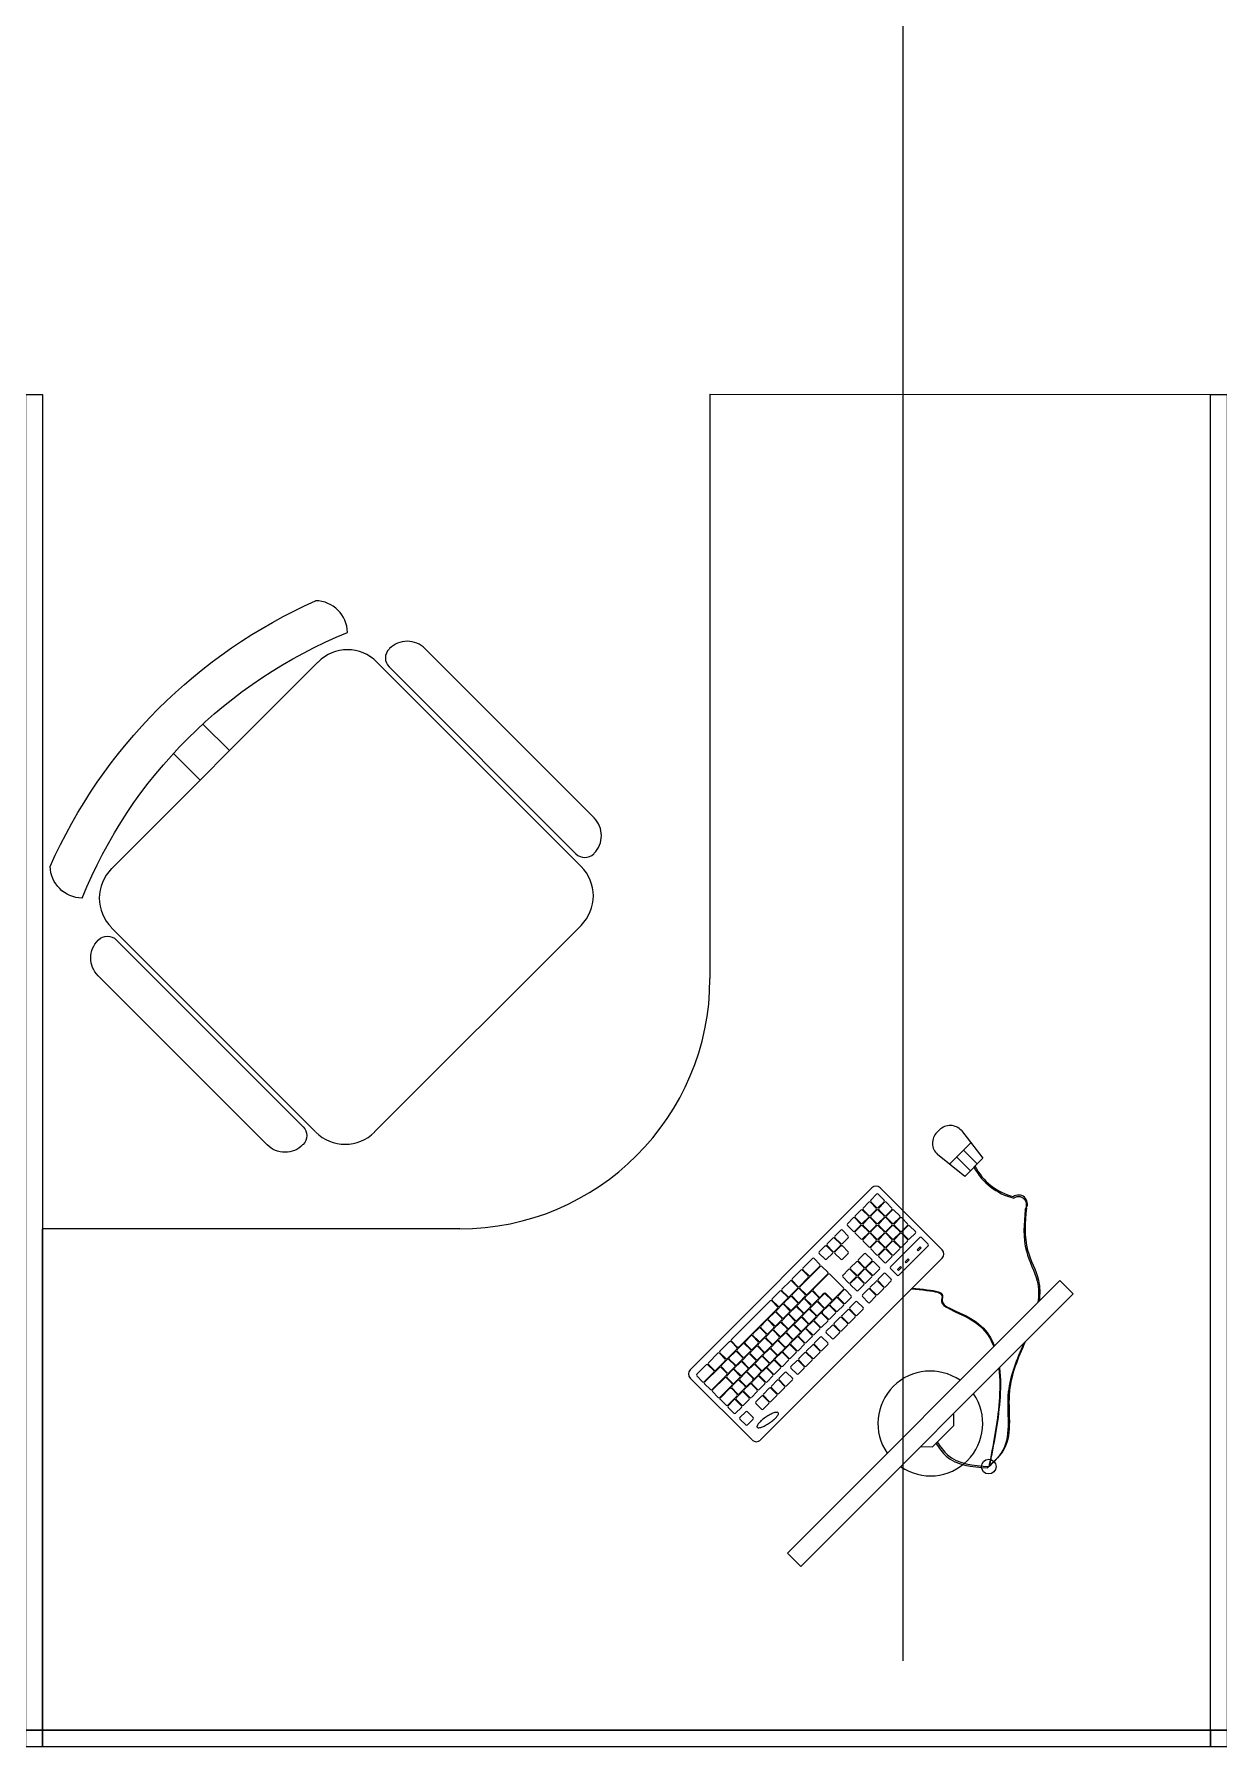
# Model space of a CAD drawing. Extents: x 93518 to 937116, y -359949 to 58022.
# Drawn here: x 810072 to 811492, y -99287 to -97236 of the extents above; entities that cross this region are included whole.
import ezdxf

# ---------------------------------------------------------------- set-up
doc = ezdxf.new("R2010")
doc.units = 0
doc.header["$LTSCALE"] = 1000
doc.header["$MEASUREMENT"] = 0
doc.linetypes.add('DOTE', pattern=[2.42, 2, -0.2, 0.02, -0.2])
doc.layers.get('0').update_dxf_attribs({"linetype": 'CONTINUOUS'})
doc.layers.add('DOTE', color=8, linetype='DOTE')

msp = doc.modelspace()

# ---------------------------------------------------------------- linework, layer by layer
at = {"color": 252}
for p, q in [((810882.2, -97667), (810882.2, -98367)), ((810882.2, -97667), (811482.2, -97667.4)), ((811482.2, -99267), (811482.2, -97667)), ((810164.8, -98235.5), (810412.3, -97988)), ((810483, -97988), (810727.7, -98232.7)), ((810306.2, -98094.1), (810274.3, -98062.2)), ((810270.9, -98129.4), (810239, -98097.5)), ((810727.7, -98303.4), (810480.2, -98550.9)), ((810409.5, -98550.9), (810164.8, -98306.2)), ((811154.2, -98551.5), (811157.3, -98548.4)), ((811183.7, -98549.2), (811209.5, -98582.3)), ((811169.5, -98589.5), (811195.1, -98563.8)), ((811187.7, -98604.1), (811154.9, -98577.8)), ((811194.5, -98597.3), (811178, -98580.9)), ((811202.6, -98589.2), (811186.2, -98572.7)), ((811209.5, -98582.3), (811187.7, -98604.1)), ((810858.5, -98835.8), (811076.3, -98618)), ((811082, -98625.6), (811075.1, -98632.6)), ((811090.9, -98632.6), (811084, -98625.6)), ((811086.2, -98618), (811160.5, -98692.2)), ((811063.2, -98644.5), (811056.3, -98651.4)), ((811056.3, -98653.4), (811063.2, -98660.3)), ((811072.1, -98651.4), (811065.2, -98644.5)), ((811065.2, -98660.3), (811072.1, -98653.4)), ((811072.6, -98635.1), (811065.7, -98642)), ((811065.7, -98644), (811072.6, -98650.9)), ((811081.5, -98642), (811074.6, -98635.1)), ((811074.6, -98650.9), (811081.5, -98644)), ((811075.1, -98634.6), (811082, -98641.5)), ((811082, -98644.5), (811075.1, -98651.4)), ((811075.1, -98653.4), (811082, -98660.3)), ((811084, -98641.5), (811090.9, -98634.6)), ((811090.9, -98651.4), (811084, -98644.5)), ((811084, -98660.3), (811090.9, -98653.4)), ((811091.4, -98635.1), (811084.5, -98642)), ((811084.5, -98644), (811091.4, -98650.9)), ((811100.3, -98642), (811093.4, -98635.1)), ((811093.4, -98650.9), (811100.3, -98644)), ((811100.8, -98644.5), (811093.9, -98651.4)), ((811093.9, -98653.4), (811100.8, -98660.3)), ((811109.7, -98651.4), (811102.8, -98644.5)), ((811102.8, -98660.3), (811109.7, -98653.4)), ((810582.2, -98667), (810082.2, -98667)), ((810082.2, -99267), (810082.2, -98667)), ((811039, -98668.7), (811032, -98675.6)), ((811047.9, -98675.6), (811040.9, -98668.7)), ((811053.8, -98653.9), (811046.9, -98660.8)), ((811046.9, -98662.8), (811053.8, -98669.7)), ((811062.7, -98660.8), (811055.8, -98653.9)), ((811055.8, -98669.7), (811062.7, -98662.8)), ((811063.2, -98663.3), (811056.3, -98670.2)), ((811056.3, -98672.2), (811063.2, -98679.1)), ((811072.1, -98670.2), (811065.2, -98663.3)), ((811065.2, -98679.1), (811072.1, -98672.2)), ((811072.6, -98653.9), (811065.7, -98660.8)), ((811065.7, -98662.8), (811072.6, -98669.7)), ((811072.6, -98672.7), (811065.7, -98679.6)), ((811081.5, -98660.8), (811074.6, -98653.9)), ((811074.6, -98669.7), (811081.5, -98662.8)), ((811081.5, -98679.6), (811074.6, -98672.7)), ((811082, -98663.3), (811075.1, -98670.2)), ((811075.1, -98672.2), (811082, -98679.1)), ((811090.9, -98670.2), (811084, -98663.3)), ((811084, -98679.1), (811090.9, -98672.2)), ((811091.4, -98653.9), (811084.5, -98660.8)), ((811084.5, -98662.8), (811091.4, -98669.7)), ((811091.4, -98672.7), (811084.5, -98679.6)), ((811100.3, -98660.8), (811093.4, -98653.9)), ((811093.4, -98669.7), (811100.3, -98662.8)), ((811100.3, -98679.6), (811093.4, -98672.7)), ((811100.8, -98663.3), (811093.9, -98670.2)), ((811093.9, -98672.2), (811100.8, -98679.1)), ((811109.7, -98670.2), (811102.8, -98663.3)), ((811102.8, -98679.1), (811109.7, -98672.2)), ((811110.2, -98653.9), (811103.3, -98660.8)), ((811103.3, -98662.8), (811110.2, -98669.7)), ((811110.2, -98672.7), (811103.3, -98679.6)), ((811119.1, -98660.8), (811112.2, -98653.9)), ((811112.2, -98669.7), (811119.1, -98662.8)), ((811119.1, -98679.6), (811112.2, -98672.7)), ((811119.6, -98663.3), (811112.7, -98670.2)), ((811112.7, -98672.2), (811119.6, -98679.1)), ((811128.5, -98670.2), (811121.6, -98663.3)), ((811121.6, -98679.1), (811128.5, -98672.2)), ((811020.2, -98687.5), (811013.2, -98694.4)), ((811029.1, -98694.4), (811022.1, -98687.5)), ((811029.6, -98678.1), (811022.6, -98685)), ((811022.6, -98687), (811029.6, -98693.9)), ((811038.5, -98685), (811031.5, -98678.1)), ((811031.5, -98693.9), (811038.5, -98687)), ((811032, -98677.6), (811039, -98684.5)), ((811039, -98687.5), (811032, -98694.4)), ((811040.9, -98684.5), (811047.9, -98677.6)), ((811047.9, -98694.4), (811040.9, -98687.5)), ((811065.7, -98681.6), (811072.6, -98688.5)), ((811074.6, -98688.5), (811081.5, -98681.6)), ((811082, -98682.1), (811075.1, -98689)), ((811075.1, -98691), (811082, -98697.9)), ((811090.9, -98689), (811084, -98682.1)), ((811084, -98697.9), (811090.9, -98691)), ((811084.5, -98681.6), (811091.4, -98688.5)), ((811091.4, -98691.5), (811084.5, -98698.4)), ((811093.4, -98688.5), (811100.3, -98681.6)), ((811100.3, -98698.4), (811093.4, -98691.5)), ((811100.8, -98682.1), (811093.9, -98689)), ((811093.9, -98691), (811100.8, -98697.9)), ((811098.6, -98712.5), (811133.7, -98677.4)), ((811109.7, -98689), (811102.8, -98682.1)), ((811102.8, -98697.9), (811109.7, -98691)), ((811103.3, -98681.6), (811110.2, -98688.5)), ((811143.6, -98687.3), (811108.5, -98722.4)), ((811112.2, -98688.5), (811119.1, -98681.6)), ((811130.5, -98692.1), (811134.2, -98688.4)), ((811131.7, -98693.3), (811130.5, -98692.1)), ((811135.3, -98689.6), (811131.7, -98693.3)), ((811134.2, -98688.4), (811135.3, -98689.6)), ((811135.7, -98677.4), (811143.6, -98685.3)), ((811160.5, -98702.1), (810942.7, -98919.9)), ((811014.4, -98712), (810990.1, -98736.4)), ((810993.7, -98714), (811005, -98702.6)), ((811013.9, -98711.5), (811002.6, -98722.9)), ((811007, -98702.6), (811013.9, -98709.6)), ((811013.2, -98696.4), (811020.2, -98703.3)), ((811023.4, -98719), (811016.4, -98712)), ((811022.1, -98703.3), (811029.1, -98696.4)), ((811032, -98696.4), (811039, -98703.3)), ((811040.9, -98703.3), (811047.9, -98696.4)), ((811057.8, -98706.3), (811050.8, -98713.2)), ((811066.7, -98713.2), (811059.8, -98706.3)), ((811067.2, -98696.9), (811060.2, -98703.8)), ((811060.2, -98705.8), (811067.2, -98712.8)), ((811076.1, -98703.8), (811069.2, -98696.9)), ((811069.2, -98712.8), (811076.1, -98705.8)), ((811076.6, -98706.3), (811069.6, -98713.2)), ((811085.5, -98713.2), (811078.6, -98706.3)), ((811084.5, -98700.4), (811091.4, -98707.3)), ((811093.4, -98707.3), (811100.3, -98700.4)), ((811106.5, -98722.4), (811098.6, -98714.5)), ((811107, -98715.6), (811110.7, -98711.9)), ((811111.8, -98713.1), (811108.2, -98716.8)), ((811110.7, -98711.9), (811111.8, -98713.1)), ((811116.2, -98706.4), (811119.9, -98702.7)), ((811117.4, -98707.5), (811116.2, -98706.4)), ((811121.1, -98703.9), (811117.4, -98707.5)), ((811119.9, -98702.7), (811121.1, -98703.9)), ((810968.5, -98739.1), (810978.2, -98729.5)), ((810980.2, -98729.5), (810987.1, -98736.4)), ((810980.7, -98727), (810991.2, -98716.5)), ((810987.6, -98735.9), (810980.7, -98729)), ((811000.1, -98725.4), (810989.6, -98735.9)), ((810993.2, -98716.5), (811000.1, -98723.4)), ((811000.6, -98722.9), (810993.7, -98716)), ((810999, -98745.3), (811023.4, -98720.9)), ((811023.8, -98721.4), (811005.9, -98739.4)), ((811042.2, -98737.8), (811025.8, -98721.4)), ((811048.4, -98715.7), (811041.4, -98722.7)), ((811041.4, -98724.6), (811048.4, -98731.6)), ((811057.3, -98722.7), (811050.3, -98715.7)), ((811050.3, -98731.6), (811057.3, -98724.6)), ((811050.8, -98715.2), (811057.8, -98722.2)), ((811057.8, -98725.1), (811050.8, -98732.1)), ((811050.8, -98734), (811057.8, -98741)), ((811059.8, -98722.2), (811066.7, -98715.2)), ((811066.7, -98732.1), (811059.8, -98725.1)), ((811059.8, -98741), (811066.7, -98734)), ((811067.2, -98715.7), (811060.2, -98722.7)), ((811060.2, -98724.6), (811067.2, -98731.6)), ((811076.1, -98722.7), (811069.2, -98715.7)), ((811069.2, -98731.6), (811076.1, -98724.6)), ((811069.6, -98715.2), (811076.6, -98722.2)), ((811081.3, -98729.9), (811074.4, -98736.8)), ((811078.6, -98722.2), (811085.5, -98715.2)), ((811090.2, -98736.8), (811083.3, -98729.9)), ((811090.7, -98720.4), (811083.8, -98727.4)), ((811083.8, -98729.4), (811090.7, -98736.3)), ((811099.6, -98727.4), (811092.7, -98720.4)), ((811092.7, -98736.3), (811099.6, -98729.4)), ((811108.2, -98716.8), (811107, -98715.6)), ((810954.4, -98753.3), (810908.1, -98799.6)), ((810963.3, -98760.2), (810956.4, -98753.3)), ((810956.9, -98750.8), (810966, -98741.6)), ((810963.8, -98759.7), (810956.9, -98752.8)), ((810975, -98750.5), (810965.8, -98759.7)), ((810968, -98741.6), (810975, -98748.5)), ((810975.5, -98748), (810968.5, -98741.1)), ((810978.2, -98748.3), (810971.3, -98755.2)), ((810987.1, -98738.4), (810977.4, -98748)), ((810987.1, -98755.2), (810980.2, -98748.3)), ((810987.6, -98738.9), (810980.7, -98745.8)), ((810980.7, -98747.8), (810987.6, -98754.7)), ((810994, -98751.3), (810987, -98758.2)), ((810996.5, -98745.8), (810989.6, -98738.9)), ((810989.6, -98754.7), (810996.5, -98747.8)), ((810990.1, -98738.4), (810997, -98745.3)), ((811002.9, -98758.2), (810996, -98751.3)), ((811003.4, -98741.9), (810996.4, -98748.8)), ((810996.4, -98750.8), (811003.4, -98757.7)), ((811009.5, -98754.6), (811002.6, -98761.5)), ((811012.3, -98748.8), (811005.4, -98741.9)), ((811005.4, -98757.7), (811012.3, -98750.8)), ((811005.9, -98741.4), (811012.8, -98748.3)), ((811018.4, -98761.5), (811011.5, -98754.6)), ((811018.9, -98745.2), (811012, -98752.1)), ((811012, -98754.1), (811018.9, -98761)), ((811014.8, -98748.3), (811018.9, -98744.2)), ((811020.9, -98744.2), (811028.3, -98751.6)), ((811027.8, -98752.1), (811020.9, -98745.2)), ((811020.9, -98761), (811027.8, -98754.1)), ((811033.3, -98749.6), (811026.3, -98756.6)), ((811030.3, -98751.6), (811042.2, -98739.7)), ((811042.2, -98756.6), (811035.2, -98749.6)), ((811042.7, -98740.2), (811035.7, -98747.2)), ((811035.7, -98749.2), (811042.7, -98756.1)), ((811051.6, -98747.2), (811044.6, -98740.2)), ((811044.6, -98756.1), (811051.6, -98749.2)), ((811056.8, -98754.4), (811049.9, -98761.3)), ((811065.7, -98761.3), (811058.8, -98754.4)), ((811071.9, -98739.3), (811065, -98746.2)), ((811065, -98748.2), (811071.9, -98755.1)), ((811080.8, -98746.2), (811073.9, -98739.3)), ((811073.9, -98755.1), (811080.8, -98748.2)), ((811074.4, -98738.8), (811081.3, -98745.7)), ((811083.3, -98745.7), (811090.2, -98738.8)), ((810917, -98808.5), (810963.3, -98762.2)), ((810950, -98776.5), (810943.1, -98783.4)), ((810958.9, -98783.4), (810952, -98776.5)), ((810959.4, -98767.1), (810952.5, -98774)), ((810952.5, -98776), (810959.4, -98782.9)), ((810968.3, -98774), (810961.4, -98767.1)), ((810961.4, -98782.9), (810968.3, -98776)), ((810968.8, -98757.7), (810961.9, -98764.6)), ((810961.9, -98766.6), (810968.8, -98773.5)), ((810975.2, -98770.1), (810968.2, -98777)), ((810977.7, -98764.6), (810970.8, -98757.7)), ((810970.8, -98773.5), (810977.7, -98766.6)), ((810971.3, -98757.2), (810978.2, -98764.1)), ((810984.1, -98777), (810977.1, -98770.1)), ((810984.6, -98760.7), (810977.6, -98767.6)), ((810977.6, -98769.6), (810984.6, -98776.6)), ((810980.2, -98764.1), (810987.1, -98757.2)), ((810990.7, -98773.4), (810983.8, -98780.3)), ((810993.5, -98767.6), (810986.5, -98760.7)), ((810986.5, -98776.6), (810993.5, -98769.6)), ((810987, -98760.2), (810994, -98767.1)), ((810999.6, -98780.3), (810992.7, -98773.4)), ((811000.1, -98764), (810993.2, -98770.9)), ((810993.2, -98772.9), (811000.1, -98779.8)), ((810996, -98767.1), (811002.9, -98760.2)), ((811009, -98770.9), (811002.1, -98764)), ((811002.1, -98779.8), (811009, -98772.9)), ((811002.6, -98763.5), (811009.5, -98770.4)), ((811014.4, -98768.5), (811007.5, -98775.4)), ((811011.5, -98770.4), (811018.4, -98763.5)), ((811023.4, -98775.4), (811016.4, -98768.5)), ((811023.8, -98759.1), (811016.9, -98766)), ((811016.9, -98768), (811023.8, -98774.9)), ((811032.8, -98766), (811025.8, -98759.1)), ((811025.8, -98774.9), (811032.8, -98768)), ((811026.3, -98758.6), (811033.3, -98765.5)), ((811038, -98773.2), (811031, -98780.1)), ((811035.2, -98765.5), (811042.2, -98758.6)), ((811046.9, -98780.1), (811040, -98773.2)), ((811047.4, -98763.8), (811040.5, -98770.7)), ((811040.5, -98772.7), (811047.4, -98779.6)), ((811056.3, -98770.7), (811049.4, -98763.8)), ((811049.4, -98779.6), (811056.3, -98772.7)), ((811049.9, -98763.3), (811056.8, -98770.2)), ((811058.8, -98770.2), (811065.7, -98763.3)), ((810931.2, -98795.3), (810924.3, -98802.2)), ((810940.1, -98802.2), (810933.2, -98795.3)), ((810940.6, -98785.9), (810933.7, -98792.8)), ((810933.7, -98794.8), (810940.6, -98801.7)), ((810949.5, -98792.8), (810942.6, -98785.9)), ((810942.6, -98801.7), (810949.5, -98794.8)), ((810943.1, -98785.4), (810950, -98792.3)), ((810956.4, -98788.9), (810949.4, -98795.9)), ((810952, -98792.3), (810958.9, -98785.4)), ((810965.3, -98795.9), (810958.3, -98788.9)), ((810965.8, -98779.5), (810958.8, -98786.5)), ((810958.8, -98788.4), (810965.8, -98795.4)), ((810971.9, -98792.2), (810964.9, -98799.1)), ((810974.7, -98786.5), (810967.7, -98779.5)), ((810967.7, -98795.4), (810974.7, -98788.4)), ((810968.2, -98779), (810975.2, -98786)), ((810980.8, -98799.1), (810973.9, -98792.2)), ((810981.3, -98782.8), (810974.3, -98789.7)), ((810974.3, -98791.7), (810981.3, -98798.6)), ((810977.1, -98786), (810984.1, -98779)), ((810986.2, -98796.7), (810979.3, -98803.6)), ((810990.2, -98789.7), (810983.3, -98782.8)), ((810983.3, -98798.6), (810990.2, -98791.7)), ((810983.8, -98782.3), (810990.7, -98789.2)), ((810995.1, -98803.6), (810988.2, -98796.7)), ((810995.6, -98787.3), (810988.7, -98794.2)), ((810988.7, -98796.2), (810995.6, -98803.1)), ((810992.7, -98789.2), (810999.6, -98782.3)), ((811004.5, -98794.2), (810997.6, -98787.3)), ((810997.6, -98803.1), (811004.5, -98796.2)), ((811005, -98777.9), (810998.1, -98784.8)), ((810998.1, -98786.8), (811005, -98793.7)), ((811013.9, -98784.8), (811007, -98777.9)), ((811007, -98793.7), (811013.9, -98786.8)), ((811007.5, -98777.4), (811014.4, -98784.3)), ((811014.5, -98796.7), (811007.5, -98803.6)), ((811016.4, -98784.3), (811023.4, -98777.4)), ((811023.4, -98803.6), (811016.4, -98796.7)), ((811028.6, -98782.6), (811021.6, -98789.5)), ((811021.6, -98791.5), (811028.6, -98798.4)), ((811037.5, -98789.5), (811030.6, -98782.6)), ((811030.6, -98798.4), (811037.5, -98791.5)), ((811031, -98782.1), (811038, -98789)), ((811040, -98789), (811046.9, -98782.1)), ((810880.3, -98827.4), (810891.7, -98816)), ((810893.7, -98816), (810900.6, -98822.9)), ((810894.2, -98813.5), (810905.5, -98802.1)), ((810901.1, -98822.4), (810894.2, -98815.5)), ((810914.5, -98811), (810903.1, -98822.4)), ((810912.4, -98814.1), (810905.4, -98821)), ((810907.5, -98802.1), (810914.5, -98809)), ((810908.1, -98801.6), (810915, -98808.5)), ((810921.3, -98821), (810914.4, -98814.1)), ((810921.8, -98804.7), (810914.8, -98811.6)), ((810914.8, -98813.6), (810921.8, -98820.5)), ((810928.1, -98817.1), (810921.2, -98824.1)), ((810930.7, -98811.6), (810923.8, -98804.7)), ((810923.8, -98820.5), (810930.7, -98813.6)), ((810924.3, -98804.2), (810931.2, -98811.1)), ((810937, -98824.1), (810930.1, -98817.1)), ((810937.5, -98807.7), (810930.6, -98814.7)), ((810930.6, -98816.6), (810937.5, -98823.6)), ((810933.2, -98811.1), (810940.1, -98804.2)), ((810946.5, -98814.7), (810939.5, -98807.7)), ((810939.5, -98823.6), (810946.5, -98816.6)), ((810946.9, -98798.3), (810940, -98805.3)), ((810940, -98807.2), (810946.9, -98814.2)), ((810953.1, -98811), (810946.1, -98818)), ((810955.9, -98805.3), (810948.9, -98798.3)), ((810948.9, -98814.2), (810955.9, -98807.2)), ((810949.4, -98797.8), (810956.4, -98804.8)), ((810962, -98818), (810955, -98811)), ((810962.5, -98801.6), (810955.5, -98808.5)), ((810955.5, -98810.5), (810962.5, -98817.5)), ((810958.3, -98804.8), (810965.3, -98797.8)), ((810967.4, -98815.5), (810960.5, -98822.4)), ((810971.4, -98808.5), (810964.5, -98801.6)), ((810964.5, -98817.5), (810971.4, -98810.5)), ((810964.9, -98801.1), (810971.9, -98808.1)), ((810976.3, -98822.4), (810969.4, -98815.5)), ((810976.8, -98806.1), (810969.9, -98813)), ((810969.9, -98815), (810976.8, -98821.9)), ((810973.9, -98808.1), (810980.8, -98801.1)), ((810985.7, -98813), (810978.8, -98806.1)), ((810978.8, -98821.9), (810985.7, -98815)), ((810979.3, -98805.6), (810986.2, -98812.5)), ((810988.2, -98812.5), (810995.1, -98805.6)), ((810995.7, -98815.5), (810988.7, -98822.4)), ((811004.6, -98822.4), (810997.6, -98815.5)), ((811005.1, -98806.1), (810998.1, -98813)), ((810998.1, -98815), (811005.1, -98821.9)), ((811014, -98813), (811007, -98806.1)), ((811007, -98821.9), (811014, -98815)), ((811007.5, -98805.6), (811014.5, -98812.5)), ((811016.4, -98812.5), (811023.4, -98805.6)), ((810866.4, -98841.2), (810877.8, -98829.8)), ((810875.8, -98850.6), (810893.6, -98832.9)), ((810879.8, -98829.8), (810886.7, -98836.8)), ((810887.2, -98836.3), (810880.3, -98829.3)), ((810900.6, -98824.9), (810889.2, -98836.3)), ((810895.6, -98832.9), (810902.5, -98839.8)), ((810903, -98823.5), (810896, -98830.4)), ((810896, -98832.4), (810903, -98839.3)), ((810909.3, -98835.9), (810902.4, -98842.9)), ((810911.9, -98830.4), (810904.9, -98823.5)), ((810904.9, -98839.3), (810911.9, -98832.4)), ((810905.4, -98823), (810912.4, -98829.9)), ((810918.2, -98842.9), (810911.3, -98835.9)), ((810918.7, -98826.5), (810911.8, -98833.5)), ((810911.8, -98835.5), (810918.7, -98842.4)), ((810914.4, -98829.9), (810921.3, -98823)), ((810927.6, -98833.5), (810920.7, -98826.5)), ((810920.7, -98842.4), (810927.6, -98835.5)), ((810921.2, -98826), (810928.1, -98833)), ((810934.3, -98829.8), (810927.3, -98836.8)), ((810930.1, -98833), (810937, -98826)), ((810943.2, -98836.8), (810936.2, -98829.8)), ((810943.7, -98820.4), (810936.7, -98827.4)), ((810936.7, -98829.3), (810943.7, -98836.3)), ((810948.6, -98834.3), (810941.7, -98841.2)), ((810952.6, -98827.4), (810945.6, -98820.4)), ((810945.6, -98836.3), (810952.6, -98829.3)), ((810946.1, -98819.9), (810953.1, -98826.9)), ((810957.5, -98841.2), (810950.6, -98834.3)), ((810958, -98824.9), (810951.1, -98831.8)), ((810951.1, -98833.8), (810958, -98840.7)), ((810955, -98826.9), (810962, -98819.9)), ((810966.9, -98831.8), (810960, -98824.9)), ((810960, -98840.7), (810966.9, -98833.8)), ((810960.5, -98824.4), (810967.4, -98831.3)), ((810969.4, -98831.3), (810976.3, -98824.4)), ((810986.3, -98824.9), (810979.3, -98831.8)), ((810979.3, -98833.8), (810986.3, -98840.7)), ((810995.2, -98831.8), (810988.2, -98824.9)), ((810988.2, -98840.7), (810995.2, -98833.8)), ((810988.7, -98824.4), (810995.7, -98831.3)), ((810997.6, -98831.3), (811004.6, -98824.4)), ((810932.8, -98919.9), (810858.5, -98845.7)), ((810873.4, -98850.1), (810866.4, -98843.2)), ((810886.7, -98838.7), (810875.4, -98850.1)), ((810882.8, -98859.5), (810875.8, -98852.6)), ((810902.5, -98841.8), (810884.8, -98859.5)), ((810885.3, -98860), (810899.9, -98845.4)), ((810908.8, -98854.3), (810894.2, -98868.9)), ((810894.7, -98869.4), (810906, -98858)), ((810901.9, -98845.4), (810908.8, -98852.3)), ((810902.4, -98844.9), (810909.3, -98851.8)), ((810908, -98858), (810915, -98865)), ((810915.4, -98848.6), (810908.5, -98855.6)), ((810908.5, -98857.6), (810915.4, -98864.5)), ((810911.3, -98851.8), (810918.2, -98844.9)), ((810924.4, -98855.6), (810917.4, -98848.6)), ((810917.4, -98864.5), (810924.4, -98857.6)), ((810924.9, -98839.2), (810917.9, -98846.2)), ((810917.9, -98848.1), (810924.9, -98855.1)), ((810929.8, -98853.1), (810922.9, -98860)), ((810933.8, -98846.2), (810926.8, -98839.2)), ((810926.8, -98855.1), (810933.8, -98848.1)), ((810927.3, -98838.7), (810934.3, -98845.7)), ((810938.7, -98860), (810931.8, -98853.1)), ((810939.2, -98843.7), (810932.3, -98850.6)), ((810932.3, -98852.6), (810939.2, -98859.5)), ((810936.2, -98845.7), (810943.2, -98838.7)), ((810948.1, -98850.6), (810941.2, -98843.7)), ((810941.2, -98859.5), (810948.1, -98852.6)), ((810941.7, -98843.2), (810948.6, -98850.1)), ((810953.3, -98857.8), (810946.4, -98864.8)), ((810950.6, -98850.1), (810957.5, -98843.2)), ((810962.2, -98864.8), (810955.3, -98857.8)), ((810962.7, -98848.4), (810955.8, -98855.3)), ((810955.8, -98857.3), (810962.7, -98864.3)), ((810971.6, -98855.3), (810964.7, -98848.4)), ((810964.7, -98864.3), (810971.6, -98857.3)), ((810972.1, -98839), (810965.2, -98845.9)), ((810965.2, -98847.9), (810972.1, -98854.9)), ((810981.1, -98845.9), (810974.1, -98839)), ((810974.1, -98854.9), (810981.1, -98847.9)), ((810892.2, -98868.9), (810885.3, -98862)), ((810901.6, -98878.3), (810894.7, -98871.4)), ((810915, -98867), (810903.6, -98878.3)), ((810904.1, -98878.8), (810911, -98871.9)), ((810913, -98871.9), (810919.9, -98878.8)), ((810920.4, -98862.5), (810913.5, -98869.4)), ((810913.5, -98871.4), (810920.4, -98878.3)), ((810929.3, -98869.4), (810922.4, -98862.5)), ((810922.4, -98878.3), (810929.3, -98871.4)), ((810922.9, -98862), (810929.8, -98868.9)), ((810931.8, -98868.9), (810938.7, -98862)), ((810943.9, -98867.2), (810937, -98874.2)), ((810937, -98876.1), (810943.9, -98883.1)), ((810952.8, -98874.2), (810945.9, -98867.2)), ((810945.9, -98883.1), (810952.8, -98876.1)), ((810946.4, -98866.7), (810953.3, -98873.7)), ((810955.3, -98873.7), (810962.2, -98866.7)), ((810911, -98887.7), (810904.1, -98880.8)), ((810919.9, -98880.8), (810913, -98887.7)), ((810918.2, -98893), (810925.1, -98886)), ((810925.1, -98901.9), (810918.2, -98894.9)), ((810927.1, -98886), (810934, -98893)), ((810934, -98894.9), (810927.1, -98901.9)), ((811174, -98888.8), (811174.3, -98902.8)), ((811149.1, -98928.1), (811163.5, -98913.6)), ((811174.3, -98902.8), (811159.9, -98917.2)), ((811135.1, -98927.7), (811149.1, -98928.1)), ((811482.2, -99267.4), (810082.2, -99267.4))]:
    msp.add_line(p, q, dxfattribs=at)
for points in [[(810082.2, -99267.4), (810062.2, -99267.4), (810062.2, -97667.4), (810082.2, -97667.4)], [(811502.2, -99267.4), (811482.2, -99267.4), (811482.2, -97667.4), (811502.2, -97667.4)], [(811301.5, -98728.8), (810975.1, -99055.3), (810991.3, -99071.5), (811317.8, -98745)], [(810082.2, -99287.4), (810062.2, -99287.4), (810062.2, -99267.4), (810082.2, -99267.4)], [(811482.2, -99287.4), (810082.2, -99287.4), (810082.2, -99267.4), (811482.2, -99267.4)], [(811502.2, -99287.4), (811482.2, -99287.4), (811482.2, -99267.4), (811502.2, -99267.4)]]:
    msp.add_lwpolyline(points, close=True, dxfattribs=at)
for points in [[(810091.3, -98232.7, -0.185546), (810409.5, -97914.5, 1.455634)], [(810447.7, -97952.6, 0.403028), (810409.5, -97914.5, 0.425489)], [(810129.5, -98270.8, -0.202936), (810447.7, -97952.6, -0.185546)], [(810129.5, -98270.8, -0.403028), (810091.3, -98232.7, -0.425489)]]:
    msp.add_lwpolyline(points, format="xyb", dxfattribs=at)
for points in [[(810742.8, -98217.7), (810743.3, -98217.1, 0.414214), (810743.3, -98174.7), (810540.5, -97971.9, 0.414214), (810498.1, -97971.9), (810497.5, -97972.4, 0.414214), (810497.5, -97993.6), (810721.6, -98217.7, 0.414214)], [(810394.5, -98565.9), (810393.9, -98566.5, -0.414214), (810351.5, -98566.5), (810148.7, -98363.7, -0.414214), (810148.7, -98321.2), (810149.2, -98320.7, -0.414214), (810170.5, -98320.7), (810394.5, -98544.7, -0.414214)]]:
    msp.add_lwpolyline(points, format="xyb", close=True, dxfattribs=at)
msp.add_circle((811216.4, -98951.8), 8.76, dxfattribs=at)
for centre, radius, start, end in [((810447.7, -98023.3), 50, 45, 135), ((810200.2, -98270.8), 50, 135, 225), ((810692.4, -98268.1), 50, 315, 45), ((810582.2, -98367), 300, 270, 0), ((811170.1, -98561.3), 18.1, 41.6954, 135), ((810444.9, -98515.6), 50, 225, 315), ((811167, -98564.3), 18.1, 135, 228.0849), ((811263.7, -98558.3), 73.8, 208.2114, 256.5419), ((811263.9, -98558.2), 72.4, 207.7585, 255.7085), ((811076.1, -98633.6), 1.4, 135, 225), ((811081.3, -98622.9), 7, 45, 135), ((811083, -98626.6), 1.4, 45, 135), ((811089.9, -98633.6), 1.4, 315, 45), ((811252, -98637.2), 10.8, 331.5015, 125.6465), ((811252, -98638.2), 9.79, 325.173, 124.4577), ((811057.3, -98652.4), 1.4, 135, 225), ((811064.2, -98645.4), 1.4, 45, 135), ((811066.7, -98643), 1.4, 135, 225), ((811071.1, -98652.4), 1.4, 315, 45), ((811073.6, -98636), 1.4, 45, 135), ((811073.6, -98649.9), 1.4, 225, 315), ((811076.1, -98652.4), 1.4, 135, 225), ((811080.5, -98643), 1.4, 315, 45), ((811083, -98640.5), 1.4, 225, 315), ((811083, -98645.4), 1.4, 45, 135), ((811085.5, -98643), 1.4, 135, 225), ((811089.9, -98652.4), 1.4, 315, 45), ((811092.4, -98636), 1.4, 45, 135), ((811092.4, -98649.9), 1.4, 225, 315), ((811094.9, -98652.4), 1.4, 135, 225), ((811099.3, -98643), 1.4, 315, 45), ((811101.8, -98645.4), 1.4, 45, 135), ((811108.7, -98652.4), 1.4, 315, 45), ((811040, -98669.7), 1.4, 45, 135), ((811047.9, -98661.8), 1.4, 135, 225), ((811054.8, -98654.9), 1.4, 45, 135), ((811054.8, -98668.7), 1.4, 225, 315), ((811057.3, -98671.2), 1.4, 135, 225), ((811061.7, -98661.8), 1.4, 315, 45), ((811064.2, -98659.3), 1.4, 225, 315), ((811064.2, -98664.3), 1.4, 45, 135), ((811066.7, -98661.8), 1.4, 135, 225), ((811071.1, -98671.2), 1.4, 315, 45), ((811073.6, -98654.9), 1.4, 45, 135), ((811073.6, -98668.7), 1.4, 225, 315), ((811073.6, -98673.7), 1.4, 45, 135), ((811076.1, -98671.2), 1.4, 135, 225), ((811080.5, -98661.8), 1.4, 315, 45), ((811083, -98659.3), 1.4, 225, 315), ((811083, -98664.3), 1.4, 45, 135), ((811085.5, -98661.8), 1.4, 135, 225), ((811089.9, -98671.2), 1.4, 315, 45), ((811092.4, -98654.9), 1.4, 45, 135), ((811092.4, -98668.7), 1.4, 225, 315), ((811092.4, -98673.7), 1.4, 45, 135), ((811094.9, -98671.2), 1.4, 135, 225), ((811099.3, -98661.8), 1.4, 315, 45), ((811101.8, -98659.3), 1.4, 225, 315), ((811101.8, -98664.3), 1.4, 45, 135), ((811104.3, -98661.8), 1.4, 135, 225), ((811108.7, -98671.2), 1.4, 315, 45), ((811111.2, -98654.9), 1.4, 45, 135), ((811111.2, -98668.7), 1.4, 225, 315), ((811111.2, -98673.7), 1.4, 45, 135), ((811113.7, -98671.2), 1.4, 135, 225), ((811118.1, -98661.8), 1.4, 315, 45), ((811120.6, -98664.3), 1.4, 45, 135), ((811127.6, -98671.2), 1.4, 315, 45), ((811021.1, -98688.5), 1.4, 45, 135), ((811023.6, -98686), 1.4, 135, 225), ((811030.5, -98679.1), 1.4, 45, 135), ((811030.5, -98693), 1.4, 225, 315), ((811033, -98676.6), 1.4, 135, 225), ((811037.5, -98686), 1.4, 315, 45), ((811040, -98683.5), 1.4, 225, 315), ((811040, -98688.5), 1.4, 45, 135), ((811046.9, -98676.6), 1.4, 315, 45), ((811064.2, -98678.1), 1.4, 225, 315), ((811066.7, -98680.6), 1.4, 135, 225), ((811073.6, -98687.5), 1.4, 225, 315), ((811076.1, -98690), 1.4, 135, 225), ((811080.5, -98680.6), 1.4, 315, 45), ((811083, -98678.1), 1.4, 225, 315), ((811083, -98683.1), 1.4, 45, 135), ((811085.5, -98680.6), 1.4, 135, 225), ((811089.9, -98690), 1.4, 315, 45), ((811092.4, -98687.5), 1.4, 225, 315), ((811092.4, -98692.5), 1.4, 45, 135), ((811094.9, -98690), 1.4, 135, 225), ((811099.3, -98680.6), 1.4, 315, 45), ((811101.8, -98678.1), 1.4, 225, 315), ((811101.8, -98683.1), 1.4, 45, 135), ((811104.3, -98680.6), 1.4, 135, 225), ((811108.7, -98690), 1.4, 315, 45), ((811111.2, -98687.5), 1.4, 225, 315), ((811118.1, -98680.6), 1.4, 315, 45), ((811120.6, -98678.1), 1.4, 225, 315), ((811134.7, -98678.4), 1.4, 45, 135), ((811142.6, -98686.3), 1.4, 315, 45), ((811155.5, -98697.2), 7, 315, 45), ((810994.6, -98715), 1.4, 135, 225), ((811006, -98703.6), 1.4, 45, 135), ((811014.2, -98695.4), 1.4, 135, 225), ((811013, -98710.5), 1.4, 315, 45), ((811015.4, -98713), 1.4, 45, 135), ((811021.1, -98702.4), 1.4, 225, 315), ((811028.1, -98695.4), 1.4, 315, 45), ((811033, -98695.4), 1.4, 135, 225), ((811040, -98702.4), 1.4, 225, 315), ((811046.9, -98695.4), 1.4, 315, 45), ((811051.8, -98714.2), 1.4, 135, 225), ((811058.8, -98707.3), 1.4, 45, 135), ((811061.2, -98704.8), 1.4, 135, 225), ((811065.7, -98714.2), 1.4, 315, 45), ((811068.2, -98697.9), 1.4, 45, 135), ((811068.2, -98711.8), 1.4, 225, 315), ((811070.6, -98714.2), 1.4, 135, 225), ((811075.1, -98704.8), 1.4, 315, 45), ((811077.6, -98707.3), 1.4, 45, 135), ((811083, -98696.9), 1.4, 225, 315), ((811085.5, -98699.4), 1.4, 135, 225), ((811084.5, -98714.2), 1.4, 315, 45), ((811092.4, -98706.3), 1.4, 225, 315), ((811099.6, -98713.5), 1.4, 135, 225), ((811099.3, -98699.4), 1.4, 315, 45), ((811101.8, -98696.9), 1.4, 225, 315), ((810979.2, -98730.4), 1.4, 45, 135), ((810981.7, -98728), 1.4, 135, 225), ((810992.2, -98717.5), 1.4, 45, 135), ((810999.1, -98724.4), 1.4, 315, 45), ((811001.6, -98721.9), 1.4, 225, 315), ((811022.4, -98719.9), 1.4, 315, 45), ((811024.8, -98722.4), 1.4, 45, 135), ((811042.4, -98723.6), 1.4, 135, 225), ((811049.4, -98716.7), 1.4, 45, 135), ((811049.4, -98730.6), 1.4, 225, 315), ((811051.8, -98733), 1.4, 135, 225), ((811056.3, -98723.6), 1.4, 315, 45), ((811058.8, -98721.2), 1.4, 225, 315), ((811058.8, -98726.1), 1.4, 45, 135), ((811061.2, -98723.6), 1.4, 135, 225), ((811065.7, -98733), 1.4, 315, 45), ((811068.2, -98716.7), 1.4, 45, 135), ((811068.2, -98730.6), 1.4, 225, 315), ((811075.1, -98723.6), 1.4, 315, 45), ((811077.6, -98721.2), 1.4, 225, 315), ((811082.3, -98730.8), 1.4, 45, 135), ((811084.8, -98728.4), 1.4, 135, 225), ((811091.7, -98721.4), 1.4, 45, 135), ((811098.6, -98728.4), 1.4, 315, 45), ((811107.5, -98721.4), 1.4, 225, 315), ((810955.4, -98754.3), 1.4, 45, 135), ((810957.9, -98751.8), 1.4, 135, 225), ((810967, -98742.6), 1.4, 45, 135), ((810969.5, -98740.1), 1.4, 135, 225), ((810972.3, -98756.2), 1.4, 135, 225), ((810974, -98749.5), 1.4, 315, 45), ((810976.4, -98747.1), 1.4, 225, 315), ((810979.2, -98749.3), 1.4, 45, 135), ((810981.7, -98746.8), 1.4, 135, 225), ((810986.1, -98737.4), 1.4, 315, 45), ((810986.1, -98756.2), 1.4, 315, 45), ((810988.6, -98734.9), 1.4, 225, 315), ((810988.6, -98739.9), 1.4, 45, 135), ((810988.6, -98753.7), 1.4, 225, 315), ((810991.1, -98737.4), 1.4, 135, 225), ((810995, -98752.3), 1.4, 45, 135), ((810997.4, -98749.8), 1.4, 135, 225), ((810995.5, -98746.8), 1.4, 315, 45), ((810998, -98744.3), 1.4, 225, 315), ((811004.4, -98742.9), 1.4, 45, 135), ((811006.8, -98740.4), 1.4, 135, 225), ((811010.5, -98755.6), 1.4, 45, 135), ((811013, -98753.1), 1.4, 135, 225), ((811011.3, -98749.8), 1.4, 315, 45), ((811013.8, -98747.3), 1.4, 225, 315), ((811019.9, -98745.2), 1.4, 45, 135), ((811019.9, -98746.2), 1.4, 45, 135), ((811026.8, -98753.1), 1.4, 315, 45), ((811029.3, -98750.6), 1.4, 225, 315), ((811034.2, -98750.6), 1.4, 45, 135), ((811036.7, -98748.2), 1.4, 135, 225), ((811041.2, -98738.8), 1.4, 315, 45), ((811043.6, -98741.2), 1.4, 45, 135), ((811050.6, -98748.2), 1.4, 315, 45), ((811057.8, -98755.4), 1.4, 45, 135), ((811058.8, -98740), 1.4, 225, 315), ((811066, -98747.2), 1.4, 135, 225), ((811072.9, -98740.2), 1.4, 45, 135), ((811072.9, -98754.1), 1.4, 225, 315), ((811075.4, -98737.8), 1.4, 135, 225), ((811079.8, -98747.2), 1.4, 315, 45), ((811082.3, -98744.7), 1.4, 225, 315), ((811089.2, -98737.8), 1.4, 315, 45), ((811091.7, -98735.3), 1.4, 225, 315), ((810951, -98777.5), 1.4, 45, 135), ((810953.5, -98775), 1.4, 135, 225), ((810960.4, -98768.1), 1.4, 45, 135), ((810962.9, -98765.6), 1.4, 135, 225), ((810962.3, -98761.2), 1.4, 315, 45), ((810964.8, -98758.7), 1.4, 225, 315), ((810967.3, -98775), 1.4, 315, 45), ((810969.8, -98758.7), 1.4, 45, 135), ((810969.8, -98772.5), 1.4, 225, 315), ((810976.2, -98771.1), 1.4, 45, 135), ((810978.6, -98768.6), 1.4, 135, 225), ((810976.7, -98765.6), 1.4, 315, 45), ((810979.2, -98763.1), 1.4, 225, 315), ((810985.6, -98761.7), 1.4, 45, 135), ((810988, -98759.2), 1.4, 135, 225), ((810991.7, -98774.4), 1.4, 45, 135), ((810994.1, -98771.9), 1.4, 135, 225), ((810992.5, -98768.6), 1.4, 315, 45), ((810995, -98766.2), 1.4, 225, 315), ((811001.1, -98765), 1.4, 45, 135), ((811003.6, -98762.5), 1.4, 135, 225), ((811001.9, -98759.2), 1.4, 315, 45), ((811004.4, -98756.8), 1.4, 225, 315), ((811008.5, -98776.4), 1.4, 135, 225), ((811008, -98771.9), 1.4, 315, 45), ((811010.5, -98769.4), 1.4, 225, 315), ((811015.4, -98769.4), 1.4, 45, 135), ((811017.9, -98767), 1.4, 135, 225), ((811017.4, -98762.5), 1.4, 315, 45), ((811019.9, -98760), 1.4, 225, 315), ((811022.4, -98776.4), 1.4, 315, 45), ((811024.8, -98760), 1.4, 45, 135), ((811024.8, -98773.9), 1.4, 225, 315), ((811027.3, -98757.6), 1.4, 135, 225), ((811031.8, -98767), 1.4, 315, 45), ((811034.2, -98764.5), 1.4, 225, 315), ((811039, -98774.2), 1.4, 45, 135), ((811041.4, -98771.7), 1.4, 135, 225), ((811041.2, -98757.6), 1.4, 315, 45), ((811043.6, -98755.1), 1.4, 225, 315), ((811048.4, -98764.8), 1.4, 45, 135), ((811050.8, -98762.3), 1.4, 135, 225), ((811055.3, -98771.7), 1.4, 315, 45), ((811057.8, -98769.2), 1.4, 225, 315), ((811064.7, -98762.3), 1.4, 315, 45), ((810932.2, -98796.3), 1.4, 45, 135), ((810934.6, -98793.8), 1.4, 135, 225), ((810941.6, -98786.9), 1.4, 45, 135), ((810944.1, -98784.4), 1.4, 135, 225), ((810950.4, -98796.8), 1.4, 135, 225), ((810948.5, -98793.8), 1.4, 315, 45), ((810951, -98791.3), 1.4, 225, 315), ((810957.3, -98789.9), 1.4, 45, 135), ((810959.8, -98787.4), 1.4, 135, 225), ((810957.9, -98784.4), 1.4, 315, 45), ((810960.4, -98781.9), 1.4, 225, 315), ((810964.3, -98796.8), 1.4, 315, 45), ((810966.7, -98780.5), 1.4, 45, 135), ((810966.7, -98794.4), 1.4, 225, 315), ((810969.2, -98778), 1.4, 135, 225), ((810972.9, -98793.2), 1.4, 45, 135), ((810975.3, -98790.7), 1.4, 135, 225), ((810973.7, -98787.4), 1.4, 315, 45), ((810976.2, -98785), 1.4, 225, 315), ((810982.3, -98783.8), 1.4, 45, 135), ((810984.7, -98781.3), 1.4, 135, 225), ((810983.1, -98778), 1.4, 315, 45), ((810985.6, -98775.6), 1.4, 225, 315), ((810987.2, -98797.7), 1.4, 45, 135), ((810989.7, -98795.2), 1.4, 135, 225), ((810989.2, -98790.7), 1.4, 315, 45), ((810991.7, -98788.3), 1.4, 225, 315), ((810996.6, -98788.3), 1.4, 45, 135), ((810999.1, -98785.8), 1.4, 135, 225), ((810998.6, -98781.3), 1.4, 315, 45), ((811001.1, -98778.8), 1.4, 225, 315), ((811003.6, -98795.2), 1.4, 315, 45), ((811006, -98778.8), 1.4, 45, 135), ((811006, -98792.7), 1.4, 225, 315), ((811013, -98785.8), 1.4, 315, 45), ((811015.4, -98783.3), 1.4, 225, 315), ((811015.5, -98797.7), 1.4, 45, 135), ((811022.6, -98790.5), 1.4, 135, 225), ((811029.6, -98783.6), 1.4, 45, 135), ((811032, -98781.1), 1.4, 135, 225), ((811036.5, -98790.5), 1.4, 315, 45), ((811039, -98788), 1.4, 225, 315), ((811045.9, -98781.1), 1.4, 315, 45), ((811048.4, -98778.6), 1.4, 225, 315), ((810892.7, -98817), 1.4, 45, 135), ((810895.2, -98814.5), 1.4, 135, 225), ((810906.5, -98803.1), 1.4, 45, 135), ((810909.1, -98800.6), 1.4, 135, 225), ((810913.4, -98815.1), 1.4, 45, 135), ((810915.8, -98812.6), 1.4, 135, 225), ((810913.5, -98810), 1.4, 315, 45), ((810916, -98807.5), 1.4, 225, 315), ((810922.8, -98805.7), 1.4, 45, 135), ((810925.2, -98803.2), 1.4, 135, 225), ((810929.1, -98818.1), 1.4, 45, 135), ((810931.6, -98815.7), 1.4, 135, 225), ((810929.7, -98812.6), 1.4, 315, 45), ((810932.2, -98810.1), 1.4, 225, 315), ((810938.5, -98808.7), 1.4, 45, 135), ((810941, -98806.3), 1.4, 135, 225), ((810939.1, -98803.2), 1.4, 315, 45), ((810941.6, -98800.7), 1.4, 225, 315), ((810945.5, -98815.7), 1.4, 315, 45), ((810947.9, -98799.3), 1.4, 45, 135), ((810947.9, -98813.2), 1.4, 225, 315), ((810954.1, -98812), 1.4, 45, 135), ((810956.5, -98809.5), 1.4, 135, 225), ((810954.9, -98806.3), 1.4, 315, 45), ((810957.3, -98803.8), 1.4, 225, 315), ((810963.5, -98802.6), 1.4, 45, 135), ((810963.5, -98816.5), 1.4, 225, 315), ((810965.9, -98800.1), 1.4, 135, 225), ((810968.4, -98816.5), 1.4, 45, 135), ((810970.9, -98814), 1.4, 135, 225), ((810970.4, -98809.5), 1.4, 315, 45), ((810972.9, -98807.1), 1.4, 225, 315), ((810977.8, -98807.1), 1.4, 45, 135), ((810980.3, -98804.6), 1.4, 135, 225), ((810979.8, -98800.1), 1.4, 315, 45), ((810982.3, -98797.7), 1.4, 225, 315), ((810984.7, -98814), 1.4, 315, 45), ((810987.2, -98811.5), 1.4, 225, 315), ((810994.1, -98804.6), 1.4, 315, 45), ((810996.6, -98802.1), 1.4, 225, 315), ((810996.6, -98816.5), 1.4, 45, 135), ((810999.1, -98814), 1.4, 135, 225), ((811006.1, -98807.1), 1.4, 45, 135), ((811008.5, -98804.6), 1.4, 135, 225), ((811013, -98814), 1.4, 315, 45), ((811015.5, -98811.5), 1.4, 225, 315), ((811022.4, -98804.6), 1.4, 315, 45), ((811029.6, -98797.4), 1.4, 225, 315), ((810863.5, -98840.7), 7, 135, 225), ((810878.8, -98830.8), 1.4, 45, 135), ((810881.3, -98828.3), 1.4, 135, 225), ((810885.7, -98837.8), 1.4, 315, 45), ((810888.2, -98835.3), 1.4, 225, 315), ((810894.6, -98833.9), 1.4, 45, 135), ((810897, -98831.4), 1.4, 135, 225), ((810899.6, -98823.9), 1.4, 315, 45), ((810902.1, -98821.4), 1.4, 225, 315), ((810904, -98824.5), 1.4, 45, 135), ((810906.4, -98822), 1.4, 135, 225), ((810910.3, -98836.9), 1.4, 45, 135), ((810912.8, -98834.5), 1.4, 135, 225), ((810910.9, -98831.4), 1.4, 315, 45), ((810913.4, -98828.9), 1.4, 225, 315), ((810919.7, -98827.5), 1.4, 45, 135), ((810922.2, -98825.1), 1.4, 135, 225), ((810920.3, -98822), 1.4, 315, 45), ((810922.8, -98819.5), 1.4, 225, 315), ((810928.3, -98837.8), 1.4, 135, 225), ((810926.7, -98834.5), 1.4, 315, 45), ((810929.1, -98832), 1.4, 225, 315), ((810935.2, -98830.8), 1.4, 45, 135), ((810937.7, -98828.3), 1.4, 135, 225), ((810936.1, -98825.1), 1.4, 315, 45), ((810938.5, -98822.6), 1.4, 225, 315), ((810942.2, -98837.8), 1.4, 315, 45), ((810944.7, -98821.4), 1.4, 45, 135), ((810944.7, -98835.3), 1.4, 225, 315), ((810947.1, -98818.9), 1.4, 135, 225), ((810949.6, -98835.3), 1.4, 45, 135), ((810952.1, -98832.8), 1.4, 135, 225), ((810951.6, -98828.3), 1.4, 315, 45), ((810954.1, -98825.9), 1.4, 225, 315), ((810959, -98825.9), 1.4, 45, 135), ((810961.5, -98823.4), 1.4, 135, 225), ((810961, -98818.9), 1.4, 315, 45), ((810965.9, -98832.8), 1.4, 315, 45), ((810968.4, -98830.3), 1.4, 225, 315), ((810975.3, -98823.4), 1.4, 315, 45), ((810977.8, -98820.9), 1.4, 225, 315), ((810980.3, -98832.8), 1.4, 135, 225), ((810987.2, -98825.9), 1.4, 45, 135), ((810989.7, -98823.4), 1.4, 135, 225), ((810994.2, -98832.8), 1.4, 315, 45), ((810996.6, -98830.3), 1.4, 225, 315), ((811003.6, -98823.4), 1.4, 315, 45), ((811006.1, -98820.9), 1.4, 225, 315), ((811146.4, -98900.1), 62.8, 55.5225, 214.4775), ((810867.4, -98842.2), 1.4, 135, 225), ((810874.4, -98849.1), 1.4, 225, 315), ((810876.8, -98851.6), 1.4, 135, 225), ((810900.9, -98846.3), 1.4, 45, 135), ((810903.4, -98843.9), 1.4, 135, 225), ((810901.5, -98840.8), 1.4, 315, 45), ((810904, -98838.4), 1.4, 225, 315), ((810907, -98859), 1.4, 45, 135), ((810909.5, -98856.6), 1.4, 135, 225), ((810907.8, -98853.3), 1.4, 315, 45), ((810910.3, -98850.8), 1.4, 225, 315), ((810916.4, -98849.6), 1.4, 45, 135), ((810918.9, -98847.2), 1.4, 135, 225), ((810917.3, -98843.9), 1.4, 315, 45), ((810919.7, -98841.4), 1.4, 225, 315), ((810923.4, -98856.6), 1.4, 315, 45), ((810925.8, -98840.2), 1.4, 45, 135), ((810925.8, -98854.1), 1.4, 225, 315), ((810930.8, -98854.1), 1.4, 45, 135), ((810933.3, -98851.6), 1.4, 135, 225), ((810932.8, -98847.2), 1.4, 315, 45), ((810935.2, -98844.7), 1.4, 225, 315), ((810940.2, -98844.7), 1.4, 45, 135), ((810942.7, -98842.2), 1.4, 135, 225), ((810947.1, -98851.6), 1.4, 315, 45), ((810949.6, -98849.1), 1.4, 225, 315), ((810954.3, -98858.8), 1.4, 45, 135), ((810956.8, -98856.3), 1.4, 135, 225), ((810956.5, -98842.2), 1.4, 315, 45), ((810959, -98839.7), 1.4, 225, 315), ((810963.7, -98849.4), 1.4, 45, 135), ((810966.2, -98846.9), 1.4, 135, 225), ((810970.7, -98856.3), 1.4, 315, 45), ((810973.1, -98840), 1.4, 45, 135), ((810973.1, -98853.9), 1.4, 225, 315), ((810980.1, -98846.9), 1.4, 315, 45), ((810987.2, -98839.8), 1.4, 225, 315), ((810883.8, -98858.5), 1.4, 225, 315), ((810886.2, -98861), 1.4, 135, 225), ((810893.2, -98867.9), 1.4, 225, 315), ((810895.6, -98870.4), 1.4, 135, 225), ((810902.6, -98877.3), 1.4, 225, 315), ((810905.1, -98879.8), 1.4, 135, 225), ((810912, -98872.9), 1.4, 45, 135), ((810914.5, -98870.4), 1.4, 135, 225), ((810914, -98866), 1.4, 315, 45), ((810916.4, -98863.5), 1.4, 225, 315), ((810918.9, -98879.8), 1.4, 315, 45), ((810921.4, -98863.5), 1.4, 45, 135), ((810921.4, -98877.3), 1.4, 225, 315), ((810923.9, -98861), 1.4, 135, 225), ((810928.3, -98870.4), 1.4, 315, 45), ((810930.8, -98867.9), 1.4, 225, 315), ((810938, -98875.1), 1.4, 135, 225), ((810937.7, -98861), 1.4, 315, 45), ((810940.2, -98858.5), 1.4, 225, 315), ((810944.9, -98868.2), 1.4, 45, 135), ((810947.4, -98865.7), 1.4, 135, 225), ((810951.9, -98875.1), 1.4, 315, 45), ((810954.3, -98872.7), 1.4, 225, 315), ((810961.3, -98865.7), 1.4, 315, 45), ((810963.7, -98863.3), 1.4, 225, 315), ((811146.4, -98900.1), 62.8, 235.5225, 34.4775), ((810912, -98886.8), 1.4, 225, 315), ((810919.2, -98894), 1.4, 135, 225), ((810926.1, -98887), 1.4, 45, 135), ((810933, -98894), 1.4, 315, 45), ((810963.7, -98919.4), 30.3, 130.5321, 139.2886), ((810944.9, -98882.1), 1.4, 225, 315), ((810980.8, -98939.3), 56.5, 124.1287, 130.5321), ((810922, -98852.6), 56.5, 297.7253, 304.1287), ((810980.8, -98939.3), 56.5, 117.7253, 124.1287), ((810922, -98852.6), 56.5, 304.1287, 310.5321), ((810968.6, -98916.1), 30.3, 108.9688, 117.7253), ((810963.1, -98900.1), 13.4, 90.9395, 108.9688), ((810939.1, -98872.6), 30.3, 310.5321, 319.2886), ((810951.9, -98883.6), 13.4, 319.2886, 337.3179), ((810962.9, -98888.2), 1.45, 34.1287, 90.9395), ((810962.9, -98888.2), 1.45, 337.3179, 34.1287), ((810926.1, -98900.9), 1.4, 225, 315), ((810937.7, -98915), 7, 225, 315), ((810939.9, -98903.8), 1.45, 157.3179, 214.1287), ((810951, -98908.4), 13.4, 139.2886, 157.3179), ((810939.9, -98903.8), 1.45, 214.1287, 270.9395), ((810939.7, -98891.8), 13.4, 270.9395, 288.9688), ((810934.3, -98875.9), 30.3, 288.9688, 297.7253)]:
    msp.add_arc(centre, radius, start, end, dxfattribs=at)
for points, knots in [([(811260.1, -98643.7), (811258.6, -98660.7), (811256, -98690.6), (811276.4, -98726.4), (811276.5, -98746.6), (811275.3, -98755.1)], [0, 0, 0, 0, 50.168837, 88.282296, 115.508917, 115.508917, 115.508917, 115.508917]), ([(811261.5, -98642.3), (811260, -98659.3), (811257.5, -98689.2), (811277.9, -98724.9), (811278, -98745.2), (811276.7, -98753.6)], [0, 0, 0, 0, 50.168837, 88.282296, 115.508917, 115.508917, 115.508917, 115.508917]), ([(811123.8, -98738.8), (811136.3, -98740), (811172.2, -98743.3), (811145, -98758), (811203.1, -98773.9), (811218.8, -98798.6), (811222.4, -98808)], [0, 0, 0, 0, 35.579938, 102.093885, 164.802219, 196.032139, 196.032139, 196.032139, 196.032139]), ([(811124.5, -98738.1), (811137, -98739.2), (811172.9, -98742.6), (811145.7, -98757.3), (811203.8, -98773.1), (811219.5, -98797.9), (811223.1, -98807.2)], [0, 0, 0, 0, 35.579938, 102.093885, 164.802219, 196.032139, 196.032139, 196.032139, 196.032139]), ([(811258.3, -98804.5), (811250.1, -98823.1), (811231.9, -98865.5), (811246.6, -98923), (811222, -98946.5), (811214.9, -98953.3)], [167.727536, 167.727536, 167.727536, 167.727536, 225.326378, 295.204152, 323.389424, 323.389424, 323.389424, 323.389424]), ([(811259.7, -98803.1), (811251.6, -98821.7), (811233.3, -98864), (811248.1, -98921.5), (811223.5, -98945.1), (811216.4, -98951.8)], [167.727536, 167.727536, 167.727536, 167.727536, 225.326378, 295.204152, 323.389424, 323.389424, 323.389424, 323.389424]), ([(811228.6, -98834.2), (811231.5, -98859.3), (811226.2, -98903.6), (811219, -98939.2), (811216.4, -98951.8)], [222.870795, 222.870795, 222.870795, 222.870795, 294.875255, 334.648867, 334.648867, 334.648867, 334.648867]), ([(811229.3, -98833.5), (811232.2, -98858.6), (811226.9, -98902.9), (811219.7, -98938.4), (811217.1, -98951.1)], [222.870795, 222.870795, 222.870795, 222.870795, 294.875255, 334.648867, 334.648867, 334.648867, 334.648867]), ([(811153.2, -98924), (811156.9, -98929.6), (811170.5, -98949.8), (811196.3, -98951.8), (811214.9, -98953.3)], [0, 0, 0, 0, 19.574537, 71.131017, 71.131017, 71.131017, 71.131017]), ([(811154.7, -98922.4), (811158.5, -98928), (811172.1, -98948.2), (811197.9, -98950.2), (811216.5, -98951.7)], [0, 0, 0, 0, 19.574537, 71.131017, 71.131017, 71.131017, 71.131017])]:
    msp.add_open_spline(points, degree=3, knots=knots, dxfattribs=at)
at = {"layer": 'DOTE'}
msp.add_line((811113.8, -106444.5), (811113.8, -72444.5), dxfattribs=at)

doc.saveas('drawing.dxf')
